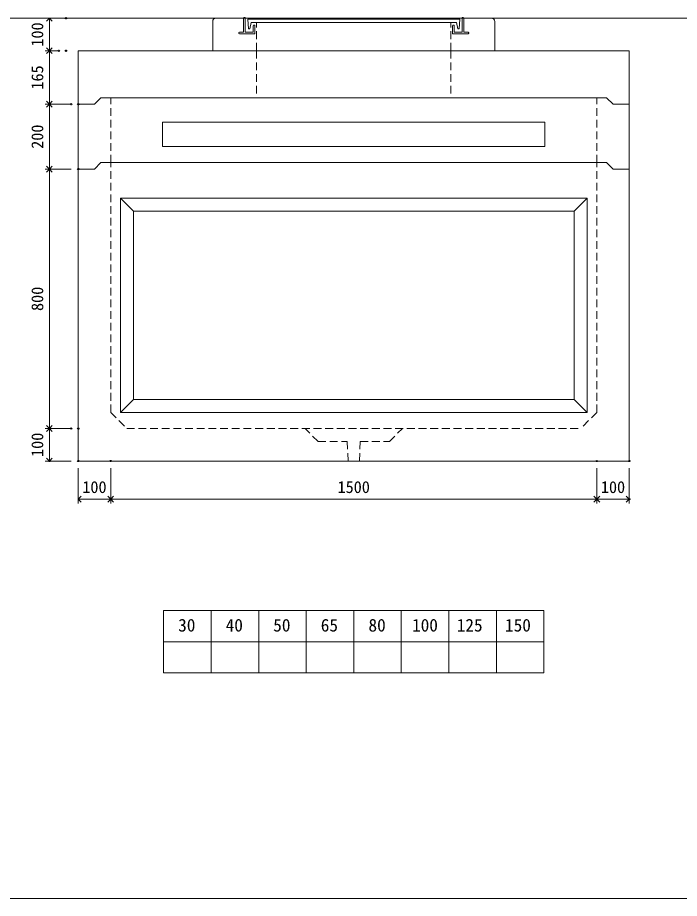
# Model space of a CAD drawing. Units: millimetres, scale not verified. Extents: x -6420 to 6420, y -3037 to 3037.
# Drawn here: x 2323 to 4365, y -2663 to 52 of the extents above; entities that cross this region are included whole.
import ezdxf
from ezdxf.enums import TextEntityAlignment as Align

# ---------------------------------------------------------------- set-up
doc = ezdxf.new("R2010")
doc.units = ezdxf.units.MM
doc.header["$LTSCALE"] = 20
doc.header["$PDMODE"] = 32
doc.header["$PDSIZE"] = 4
doc.linetypes.add('DASHED1', pattern=[1.8, 1.2, -0.6])
doc.linetypes.add('USER2', pattern=[50.8, 31.75, -6.35, 6.35, -6.35])
doc.layers.add('0-1_Defpoints', color=7, linetype='Continuous')
for name, color, linetype, lineweight in [('0-2_waku', 7, 'Continuous', 18), ('0-3_gaikei', 7, 'Continuous', 18), ('0-4_kakure', 7, 'DASHED1', 5), ('0-5_sunpou', 7, 'Continuous', 5), ('0-8_uchigawa', 6, 'Continuous', 18), ('0-A_futa', 3, 'Continuous', 18), ('0-B_GL', 4, 'Continuous', 18), ('0-D_文字１', 7, 'Continuous', 18), ('1-2_uchigawa2', 6, 'USER2', 18)]:
    doc.layers.add(name, color=color, linetype=linetype, lineweight=lineweight)
doc.styles.add('ＭＳ ゴシック', font='')
doc.styles.get('ＭＳ ゴシック').set_extended_font_data('MS Gothic')

# ---------------------------------------------------------------- blocks, each defined once
blk = doc.blocks.new('_Open90')
at = {"layer": '0-5_sunpou'}
blk.add_line((0, 0), (-1, 0), dxfattribs=at)
blk.add_lwpolyline([(-0.5, 0.5), (0, 0), (-0.5, -0.5)], dxfattribs=at)
blk = doc.blocks.new('D64')
at = {"layer": '0-1_Defpoints'}
for p in [(5055.38, 2640.29), (5004.21, 2540.29), (5055.38, 2540.29)]:
    blk.add_point(p, dxfattribs=at)
at = {"layer": '0-5_sunpou'}
for p, q in [((5033.38, 2640.29), (4991.21, 2640.29)), ((5004.21, 2622.29), (5004.21, 2558.29)), ((5033.38, 2540.29), (4991.21, 2540.29))]:
    blk.add_line(p, q, dxfattribs=at)
at = {"layer": '0-5_sunpou', "xscale": 18, "yscale": 18}
for p, rotation in [((5004.21, 2640.29), 90), ((5004.21, 2540.29), 270)]:
    blk.add_blockref('_Open90', p, dxfattribs=dict(at, rotation=rotation))
at = {"layer": '0-5_sunpou', "style": 'ＭＳ ゴシック'}
blk.add_text('100', height=36.66, rotation=90, dxfattribs=at).set_placement((4996.21, 2552.79), align=Align.BOTTOM_LEFT)
blk = doc.blocks.new('D65')
at = {"layer": '0-1_Defpoints'}
for p in [(5033.38, 2540.29), (5004.21, 2375.29), (5071.24, 2375.29)]:
    blk.add_point(p, dxfattribs=at)
at = {"layer": '0-5_sunpou'}
for p, q in [((5011.38, 2540.29), (4991.21, 2540.29)), ((5004.21, 2522.29), (5004.21, 2393.29)), ((5049.24, 2375.29), (4991.21, 2375.29))]:
    blk.add_line(p, q, dxfattribs=at)
at = {"layer": '0-5_sunpou', "xscale": 18, "yscale": 18}
for p, rotation in [((5004.21, 2540.29), 90), ((5004.21, 2375.29), 270)]:
    blk.add_blockref('_Open90', p, dxfattribs=dict(at, rotation=rotation))
at = {"layer": '0-5_sunpou', "style": 'ＭＳ ゴシック'}
blk.add_text('165', height=36.66, rotation=90, dxfattribs=at).set_placement((4996.21, 2420.29), align=Align.BOTTOM_LEFT)
blk = doc.blocks.new('D66')
at = {"layer": '0-1_Defpoints'}
for p in [(5055.38, 2640.29), (5004.21, 2540.29), (5055.38, 2540.29)]:
    blk.add_point(p, dxfattribs=at)
at = {"layer": '0-5_sunpou'}
for p, q in [((5033.38, 2640.29), (4991.21, 2640.29)), ((5004.21, 2622.29), (5004.21, 2558.29)), ((5033.38, 2540.29), (4991.21, 2540.29))]:
    blk.add_line(p, q, dxfattribs=at)
at = {"layer": '0-5_sunpou', "xscale": 18, "yscale": 18}
for p, rotation in [((5004.21, 2640.29), 90), ((5004.21, 2540.29), 270)]:
    blk.add_blockref('_Open90', p, dxfattribs=dict(at, rotation=rotation))
at = {"layer": '0-5_sunpou', "style": 'ＭＳ ゴシック'}
blk.add_text('100', height=36.66, rotation=90, dxfattribs=at).set_placement((4996.21, 2552.79), align=Align.BOTTOM_LEFT)
blk = doc.blocks.new('D67')
at = {"layer": '0-1_Defpoints'}
for p in [(5033.38, 2540.29), (5004.21, 2375.29), (5071.24, 2375.29)]:
    blk.add_point(p, dxfattribs=at)
at = {"layer": '0-5_sunpou'}
for p, q in [((5011.38, 2540.29), (4991.21, 2540.29)), ((5004.21, 2522.29), (5004.21, 2393.29)), ((5049.24, 2375.29), (4991.21, 2375.29))]:
    blk.add_line(p, q, dxfattribs=at)
at = {"layer": '0-5_sunpou', "xscale": 18, "yscale": 18}
for p, rotation in [((5004.21, 2540.29), 90), ((5004.21, 2375.29), 270)]:
    blk.add_blockref('_Open90', p, dxfattribs=dict(at, rotation=rotation))
at = {"layer": '0-5_sunpou', "style": 'ＭＳ ゴシック'}
blk.add_text('165', height=36.66, rotation=90, dxfattribs=at).set_placement((4996.21, 2420.29), align=Align.BOTTOM_LEFT)
blk = doc.blocks.new('D80')
at = {"layer": '0-1_Defpoints'}
for p in [(5093.24, 2375.29), (5004.21, 2175.29), (5093.24, 2175.29)]:
    blk.add_point(p, dxfattribs=at)
at = {"layer": '0-5_sunpou'}
for p, q in [((5071.24, 2375.29), (4991.21, 2375.29)), ((5004.21, 2357.29), (5004.21, 2193.29)), ((5071.24, 2175.29), (4991.21, 2175.29))]:
    blk.add_line(p, q, dxfattribs=at)
at = {"layer": '0-5_sunpou', "xscale": 18, "yscale": 18}
for p, rotation in [((5004.21, 2375.29), 90), ((5004.21, 2175.29), 270)]:
    blk.add_blockref('_Open90', p, dxfattribs=dict(at, rotation=rotation))
at = {"layer": '0-5_sunpou', "style": 'ＭＳ ゴシック'}
blk.add_text('200', height=36.66, rotation=90, dxfattribs=at).set_placement((4996.21, 2237.79), align=Align.BOTTOM_LEFT)
blk = doc.blocks.new('D44')
at = {"layer": '0-1_Defpoints'}
for p in [(5093.24, 2175.29), (5004.21, 1375.29), (5093.24, 1375.29)]:
    blk.add_point(p, dxfattribs=at)
at = {"layer": '0-5_sunpou'}
for p, q in [((5071.24, 2175.29), (4991.21, 2175.29)), ((5004.21, 2157.29), (5004.21, 1393.29)), ((5071.24, 1375.29), (4991.21, 1375.29))]:
    blk.add_line(p, q, dxfattribs=at)
at = {"layer": '0-5_sunpou', "xscale": 18, "yscale": 18}
for p, rotation in [((5004.21, 2175.29), 90), ((5004.21, 1375.29), 270)]:
    blk.add_blockref('_Open90', p, dxfattribs=dict(at, rotation=rotation))
at = {"layer": '0-5_sunpou', "style": 'ＭＳ ゴシック'}
blk.add_text('800', height=36.66, rotation=90, dxfattribs=at).set_placement((4996.21, 1737.79), align=Align.BOTTOM_LEFT)
blk = doc.blocks.new('D45')
at = {"layer": '0-1_Defpoints'}
for p in [(5071.24, 1375.29), (5004.21, 1275.29), (5093.24, 1275.29)]:
    blk.add_point(p, dxfattribs=at)
at = {"layer": '0-5_sunpou'}
for p, q in [((5049.24, 1375.29), (4991.21, 1375.29)), ((5004.21, 1357.29), (5004.21, 1293.29)), ((5071.24, 1275.29), (4991.21, 1275.29))]:
    blk.add_line(p, q, dxfattribs=at)
at = {"layer": '0-5_sunpou', "xscale": 18, "yscale": 18}
for p, rotation in [((5004.21, 1375.29), 90), ((5004.21, 1275.29), 270)]:
    blk.add_blockref('_Open90', p, dxfattribs=dict(at, rotation=rotation))
at = {"layer": '0-5_sunpou', "style": 'ＭＳ ゴシック'}
blk.add_text('100', height=36.66, rotation=90, dxfattribs=at).set_placement((4996.21, 1287.79), align=Align.BOTTOM_LEFT)
blk = doc.blocks.new('D46')
at = {"layer": '0-1_Defpoints'}
for p in [(5093.24, 1275.29), (5193.24, 1275.29), (5193.24, 1157.58)]:
    blk.add_point(p, dxfattribs=at)
at = {"layer": '0-5_sunpou'}
for p, q in [((5093.24, 1253.29), (5093.24, 1144.58)), ((5193.24, 1253.29), (5193.24, 1144.58)), ((5111.24, 1157.58), (5175.24, 1157.58))]:
    blk.add_line(p, q, dxfattribs=at)
at = {"layer": '0-5_sunpou', "xscale": 18, "yscale": 18, "rotation": 180}
blk.add_blockref('_Open90', (5093.24, 1157.58), dxfattribs=at)
at = {"layer": '0-5_sunpou', "xscale": 18, "yscale": 18}
blk.add_blockref('_Open90', (5193.24, 1157.58), dxfattribs=at)
at = {"layer": '0-5_sunpou', "style": 'ＭＳ ゴシック'}
blk.add_text('100', height=36.66, dxfattribs=at).set_placement((5105.74, 1165.58), align=Align.BOTTOM_LEFT)
blk = doc.blocks.new('D47')
at = {"layer": '0-1_Defpoints'}
for p in [(5193.24, 1275.29), (6693.24, 1275.29), (6693.24, 1157.58)]:
    blk.add_point(p, dxfattribs=at)
at = {"layer": '0-5_sunpou'}
for p, q in [((5193.24, 1253.29), (5193.24, 1144.58)), ((6693.24, 1253.29), (6693.24, 1144.58)), ((5211.24, 1157.58), (6675.24, 1157.58))]:
    blk.add_line(p, q, dxfattribs=at)
at = {"layer": '0-5_sunpou', "xscale": 18, "yscale": 18, "rotation": 180}
blk.add_blockref('_Open90', (5193.24, 1157.58), dxfattribs=at)
at = {"layer": '0-5_sunpou', "xscale": 18, "yscale": 18}
blk.add_blockref('_Open90', (6693.24, 1157.58), dxfattribs=at)
at = {"layer": '0-5_sunpou', "style": 'ＭＳ ゴシック'}
blk.add_text('1500', height=36.66, dxfattribs=at).set_placement((5893.24, 1165.58), align=Align.BOTTOM_LEFT)
blk = doc.blocks.new('D48')
at = {"layer": '0-1_Defpoints'}
for p in [(6693.24, 1275.29), (6793.24, 1275.29), (6793.24, 1157.58)]:
    blk.add_point(p, dxfattribs=at)
at = {"layer": '0-5_sunpou'}
for p, q in [((6693.24, 1253.29), (6693.24, 1144.58)), ((6793.24, 1253.29), (6793.24, 1144.58)), ((6711.24, 1157.58), (6775.24, 1157.58))]:
    blk.add_line(p, q, dxfattribs=at)
at = {"layer": '0-5_sunpou', "xscale": 18, "yscale": 18, "rotation": 180}
blk.add_blockref('_Open90', (6693.24, 1157.58), dxfattribs=at)
at = {"layer": '0-5_sunpou', "xscale": 18, "yscale": 18}
blk.add_blockref('_Open90', (6793.24, 1157.58), dxfattribs=at)
at = {"layer": '0-5_sunpou', "style": 'ＭＳ ゴシック'}
blk.add_text('100', height=36.66, dxfattribs=at).set_placement((6705.74, 1165.58), align=Align.BOTTOM_LEFT)

msp = doc.modelspace()

# ---------------------------------------------------------------- linework, layer by layer
at = {"layer": '0-2_waku'}
for p, q in [((2773.33, -1775.67), (2773.33, -1967.67)), ((2773.33, -1775.67), (2773.33, -1967.67)), ((2773.33, -1775.67), (2773.33, -1967.67)), ((2773.33, -1775.67), (2773.33, -1967.67)), ((2773.33, -1775.67), (3946.67, -1775.67)), ((2920, -1775.67), (2920, -1967.67)), ((3066.67, -1775.67), (3066.67, -1967.67)), ((3066.67, -1775.67), (3066.67, -1967.67)), ((3213.33, -1775.67), (3213.33, -1967.67)), ((3360, -1775.67), (3360, -1967.67)), ((3506.67, -1775.67), (3506.67, -1967.67)), ((3653.33, -1775.67), (3653.33, -1967.67)), ((3800, -1775.67), (3800, -1967.67)), ((3946.67, -1775.67), (3946.67, -1967.67)), ((2773.33, -1871.67), (3946.67, -1871.67)), ((2773.33, -1967.67), (3946.67, -1967.67)), ((-1740, -2663), (6420, -2663))]:
    msp.add_line(p, q, dxfattribs=at)
at = {"layer": '0-3_gaikei'}
for p, q in [((2925, -46.78), (2925, 43.22)), ((2925, -49.55), (2925, 40.45)), ((2935, 50.45), (3020, 50.45)), ((3700, 50.45), (3785, 50.45)), ((3795, -49.55), (3795, 40.45)), ((2510, -49.55), (2510, -414.55)), ((2510, -49.55), (4210, -49.55)), ((2510, -49.55), (4210, -49.55)), ((2510, -49.55), (4210, -49.55)), ((2510, -49.55), (4210, -49.55)), ((2510, -64.55), (2510, -49.55)), ((2925, -49.55), (3795, -49.55)), ((4210, -414.55), (4210, -49.55)), ((2510, -214.55), (2560, -214.55)), ((2510, -214.55), (2560, -214.55)), ((2510, -214.55), (2560, -214.55)), ((2510, -214.55), (2560, -214.55)), ((2510, -214.55), (2560, -214.55)), ((2510, -214.55), (2560, -214.55)), ((2510, -214.55), (2560, -214.55)), ((2510, -214.55), (2560, -214.55)), ((2510, -214.55), (2560, -214.55)), ((2510, -214.55), (2560, -214.55)), ((2510, -214.55), (2560, -214.55)), ((2510, -214.55), (2560, -214.55)), ((2510, -214.55), (2560, -214.55)), ((2510, -214.55), (2560, -214.55)), ((2580, -194.55), (2560, -214.55)), ((2580, -194.55), (2560, -214.55)), ((2580, -194.55), (2560, -214.55)), ((2580, -194.55), (2560, -214.55)), ((2580, -194.55), (2560, -214.55)), ((2580, -194.55), (2560, -214.55)), ((2580, -194.55), (2560, -214.55)), ((2580, -194.55), (2560, -214.55)), ((2580, -194.55), (2560, -214.55)), ((2580, -194.55), (2560, -214.55)), ((2580, -194.55), (2560, -214.55)), ((2580, -194.55), (2560, -214.55)), ((2580, -194.55), (2560, -214.55)), ((2580, -194.55), (2560, -214.55)), ((2580, -194.55), (4140, -194.55)), ((2580, -194.55), (4140, -194.55)), ((2580, -194.55), (4140, -194.55)), ((2580, -194.55), (4140, -194.55)), ((2580, -194.55), (4140, -194.55)), ((2580, -194.55), (4140, -194.55)), ((2580, -194.55), (4140, -194.55)), ((2580, -194.55), (4140, -194.55)), ((2580, -194.55), (4140, -194.55)), ((2580, -194.55), (4140, -194.55)), ((2580, -194.55), (4140, -194.55)), ((2580, -194.55), (4140, -194.55)), ((2580, -194.55), (4140, -194.55)), ((2580, -194.55), (4140, -194.55)), ((4140, -194.55), (4160, -214.55)), ((4140, -194.55), (4160, -214.55)), ((4140, -194.55), (4160, -214.55)), ((4140, -194.55), (4160, -214.55)), ((4140, -194.55), (4160, -214.55)), ((4140, -194.55), (4160, -214.55)), ((4140, -194.55), (4160, -214.55)), ((4140, -194.55), (4160, -214.55)), ((4140, -194.55), (4160, -214.55)), ((4140, -194.55), (4160, -214.55)), ((4140, -194.55), (4160, -214.55)), ((4140, -194.55), (4160, -214.55)), ((4140, -194.55), (4160, -214.55)), ((4140, -194.55), (4160, -214.55)), ((4160, -214.55), (4210, -214.55)), ((4160, -214.55), (4210, -214.55)), ((4160, -214.55), (4210, -214.55)), ((4160, -214.55), (4210, -214.55)), ((4160, -214.55), (4210, -214.55)), ((4160, -214.55), (4210, -214.55)), ((4160, -214.55), (4210, -214.55)), ((4160, -214.55), (4210, -214.55)), ((4160, -214.55), (4210, -214.55)), ((4160, -214.55), (4210, -214.55)), ((4160, -214.55), (4210, -214.55)), ((4160, -214.55), (4210, -214.55)), ((4160, -214.55), (4210, -214.55)), ((4160, -214.55), (4210, -214.55)), ((2580, -394.55), (2560, -414.55)), ((2580, -394.55), (2560, -414.55)), ((2580, -394.55), (2560, -414.55)), ((2580, -394.55), (2560, -414.55)), ((2580, -394.55), (2560, -414.55)), ((2580, -394.55), (2560, -414.55)), ((2580, -394.55), (2560, -414.55)), ((2580, -394.55), (2560, -414.55)), ((2580, -394.55), (2560, -414.55)), ((2580, -394.55), (2560, -414.55)), ((2580, -394.55), (2560, -414.55)), ((2580, -394.55), (2560, -414.55)), ((2580, -394.55), (2560, -414.55)), ((2580, -394.55), (2560, -414.55)), ((2580, -394.55), (2560, -414.55)), ((2580, -394.55), (2560, -414.55)), ((2580, -394.55), (2560, -414.55)), ((2580, -394.55), (2560, -414.55)), ((2580, -394.55), (4140, -394.55)), ((2580, -394.55), (4140, -394.55)), ((2580, -394.55), (4140, -394.55)), ((2580, -394.55), (4140, -394.55)), ((2580, -394.55), (4140, -394.55)), ((2580, -394.55), (4140, -394.55)), ((2580, -394.55), (4140, -394.55)), ((2580, -394.55), (4140, -394.55)), ((2580, -394.55), (4140, -394.55)), ((2580, -394.55), (4140, -394.55)), ((2580, -394.55), (4140, -394.55)), ((2580, -394.55), (4140, -394.55)), ((2580, -394.55), (4140, -394.55)), ((2580, -394.55), (4140, -394.55)), ((2580, -394.55), (4140, -394.55)), ((2580, -394.55), (4140, -394.55)), ((2580, -394.55), (4140, -394.55)), ((2580, -394.55), (4140, -394.55)), ((4140, -394.55), (4160, -414.55)), ((4140, -394.55), (4160, -414.55)), ((4140, -394.55), (4160, -414.55)), ((4140, -394.55), (4160, -414.55)), ((4140, -394.55), (4160, -414.55)), ((4140, -394.55), (4160, -414.55)), ((4140, -394.55), (4160, -414.55)), ((4140, -394.55), (4160, -414.55)), ((4140, -394.55), (4160, -414.55)), ((4140, -394.55), (4160, -414.55)), ((4140, -394.55), (4160, -414.55)), ((4140, -394.55), (4160, -414.55)), ((4140, -394.55), (4160, -414.55)), ((4140, -394.55), (4160, -414.55)), ((4140, -394.55), (4160, -414.55)), ((4140, -394.55), (4160, -414.55)), ((4140, -394.55), (4160, -414.55)), ((4140, -394.55), (4160, -414.55)), ((2510, -414.55), (2560, -414.55)), ((2510, -414.55), (2560, -414.55)), ((2510, -414.55), (2560, -414.55)), ((2510, -414.55), (2560, -414.55)), ((2510, -414.55), (2560, -414.55)), ((2510, -414.55), (2510, -1314.55)), ((2510, -414.55), (2560, -414.55)), ((2510, -414.55), (2560, -414.55)), ((2510, -414.55), (2560, -414.55)), ((2510, -414.55), (2560, -414.55)), ((2510, -414.55), (2560, -414.55)), ((2510, -414.55), (2560, -414.55)), ((2510, -414.55), (2560, -414.55)), ((2510, -414.55), (2560, -414.55)), ((2510, -414.55), (2560, -414.55)), ((2510, -414.55), (2560, -414.55)), ((2510, -414.55), (2560, -414.55)), ((2510, -414.55), (2560, -414.55)), ((2510, -414.55), (2560, -414.55)), ((4160, -414.55), (4210, -414.55)), ((4160, -414.55), (4210, -414.55)), ((4160, -414.55), (4210, -414.55)), ((4160, -414.55), (4210, -414.55)), ((4160, -414.55), (4210, -414.55)), ((4160, -414.55), (4210, -414.55)), ((4160, -414.55), (4210, -414.55)), ((4160, -414.55), (4210, -414.55)), ((4160, -414.55), (4210, -414.55)), ((4160, -414.55), (4210, -414.55)), ((4160, -414.55), (4210, -414.55)), ((4160, -414.55), (4210, -414.55)), ((4160, -414.55), (4210, -414.55)), ((4160, -414.55), (4210, -414.55)), ((4160, -414.55), (4210, -414.55)), ((4160, -414.55), (4210, -414.55)), ((4160, -414.55), (4210, -414.55)), ((4160, -414.55), (4210, -414.55)), ((4210, -1314.55), (4210, -414.55)), ((2510, -1314.55), (4210, -1314.55))]:
    msp.add_line(p, q, dxfattribs=at)
for centre, radius, start, end in [((2934.42, 41.03), 9.44, 86.47383, 183.52617), ((3785.33, 40.78), 9.68, 358.04251, 91.95749)]:
    msp.add_arc(centre, radius, start, end, dxfattribs=at)
at = {"layer": '0-4_kakure'}
for p, q in [((3060, -49.55), (3060, 36.95)), ((3660, -49.55), (3660, 36.95)), ((3060, -49.55), (3060, -194.55)), ((3660, -49.55), (3660, -194.55)), ((2610, -394.55), (2610, -194.55)), ((4110, -394.55), (4110, -194.55)), ((2610, -1164.55), (2610, -394.55)), ((4110, -1164.55), (4110, -394.55)), ((2610, -1164.55), (2660, -1214.55)), ((4110, -1164.55), (4060, -1214.55)), ((2660, -1214.55), (4060, -1214.55)), ((3250, -1254.55), (3210, -1214.55)), ((3250, -1254.55), (3340, -1254.55)), ((3340, -1254.55), (3342.5, -1314.55)), ((3380, -1254.55), (3377.5, -1314.55))]:
    msp.add_line(p, q, dxfattribs=at)
msp.add_lwpolyline([(3380, -1254.55), (3470, -1254.55), (3510, -1214.55)], dxfattribs=at)
at = {"layer": '0-8_uchigawa'}
for p, q in [((2640, -504.55), (3360, -504.55)), ((2640, -504.55), (2640, -1164.55)), ((2680, -544.55), (2640, -504.55)), ((4080, -504.55), (3360, -504.55)), ((4040, -544.55), (4080, -504.55)), ((4080, -504.55), (4080, -1164.55)), ((4080, -504.55), (4080, -1164.55)), ((2680, -544.55), (2680, -1124.55)), ((2680, -544.55), (3360, -544.55)), ((2680, -544.55), (3360, -544.55)), ((4040, -544.55), (3360, -544.55)), ((4040, -544.55), (4040, -1124.55)), ((2680, -1124.55), (2640, -1164.55)), ((2680, -1124.55), (3360, -1124.55)), ((2640, -1164.55), (3360, -1164.55)), ((3360.69, -1165.24), (4080, -1164.55))]:
    msp.add_line(p, q, dxfattribs=at)
msp.add_lwpolyline([(3360, -1124.55), (4040, -1124.55), (4080, -1164.55)], dxfattribs=at)
at = {"layer": '0-A_futa'}
for p, q in [((3020, 50.45), (3020, 7.45)), ((3022, 52.45), (3025, 52.45)), ((3025, 52.45), (3025, 7.45)), ((3032.81, 47.95), (3687.14, 47.95)), ((3032.81, 47.95), (3035.3, 17.95)), ((3043.33, 36.95), (3039.01, 17.95)), ((3043.33, 36.95), (3676.67, 36.95)), ((3050, 27.45), (3050, 7.45)), ((3052, 29.45), (3053, 29.45)), ((3055, 27.45), (3055, 2.45)), ((3665, 27.45), (3665, 2.45)), ((3668, 29.45), (3667, 29.45)), ((3670, 27.45), (3670, 7.45)), ((3676.67, 36.95), (3680.99, 17.95)), ((3687.14, 47.95), (3684.89, 17.95)), ((3695, 52.45), (3698, 52.45)), ((3695, 52.45), (3695, 7.45)), ((3700, 50.45), (3700, 7.45)), ((3005, 5.45), (3005, 4.45)), ((3007, 7.45), (3020, 7.45)), ((3055, 2.45), (3007, 2.45)), ((3025, 7.45), (3050, 7.45)), ((3035.3, 17.95), (3039.01, 17.95)), ((3665, 2.45), (3713, 2.45)), ((3695, 7.45), (3670, 7.45)), ((3684.89, 17.95), (3680.99, 17.95)), ((3713, 7.45), (3700, 7.45)), ((3715, 5.45), (3715, 4.45))]:
    msp.add_line(p, q, dxfattribs=at)
for centre, start, end in [((3022, 50.45), 90, 180), ((3052, 27.45), 90, 180), ((3053, 27.45), 0, 90), ((3667, 27.45), 90, 180), ((3668, 27.45), 0, 90), ((3698, 50.45), 0, 90), ((3007, 5.45), 90, 180), ((3007, 4.45), 180, 270), ((3713, 5.45), 0, 90), ((3713, 4.45), 270, 0)]:
    msp.add_arc(centre, 2, start, end, dxfattribs=at)
at = {"layer": '0-B_GL'}
msp.add_line((-1740, 50.33), (6420, 50.33), dxfattribs=at)
at = {"layer": '1-2_uchigawa2'}
for p, q in [((2770, -269.55), (3360, -269.55)), ((2770, -269.55), (2770, -344.55)), ((3950, -269.55), (3360, -269.55)), ((3950, -269.55), (3950, -344.55)), ((2770, -344.55), (3360, -344.55)), ((3950, -344.55), (3360, -344.55))]:
    msp.add_line(p, q, dxfattribs=at)

# ---------------------------------------------------------------- block references
at = {"layer": '0-5_sunpou'}
for name in ['D64', 'D66', 'D65', 'D67', 'D80', 'D44', 'D45', 'D46', 'D47', 'D48']:
    msp.add_blockref(name, (-2583.24, -2589.84), dxfattribs=at)

# ---------------------------------------------------------------- texts
at = {"layer": '0-D_文字１', "style": 'ＭＳ ゴシック'}
for s, p in [('30', (2818.19, -1852.03)), ('40', (2964.86, -1852.03)), ('50', (3111.53, -1852.03)), ('65', (3258.19, -1852.03)), ('80', (3405.41, -1852.03)), ('100', (3539.9, -1852.03)), ('125', (3677.75, -1852.03)), ('150', (3826.77, -1852.03))]:
    msp.add_text(s, height=39.1, dxfattribs=at).set_placement(p, align=Align.BOTTOM_LEFT)

doc.saveas('drawing.dxf')
